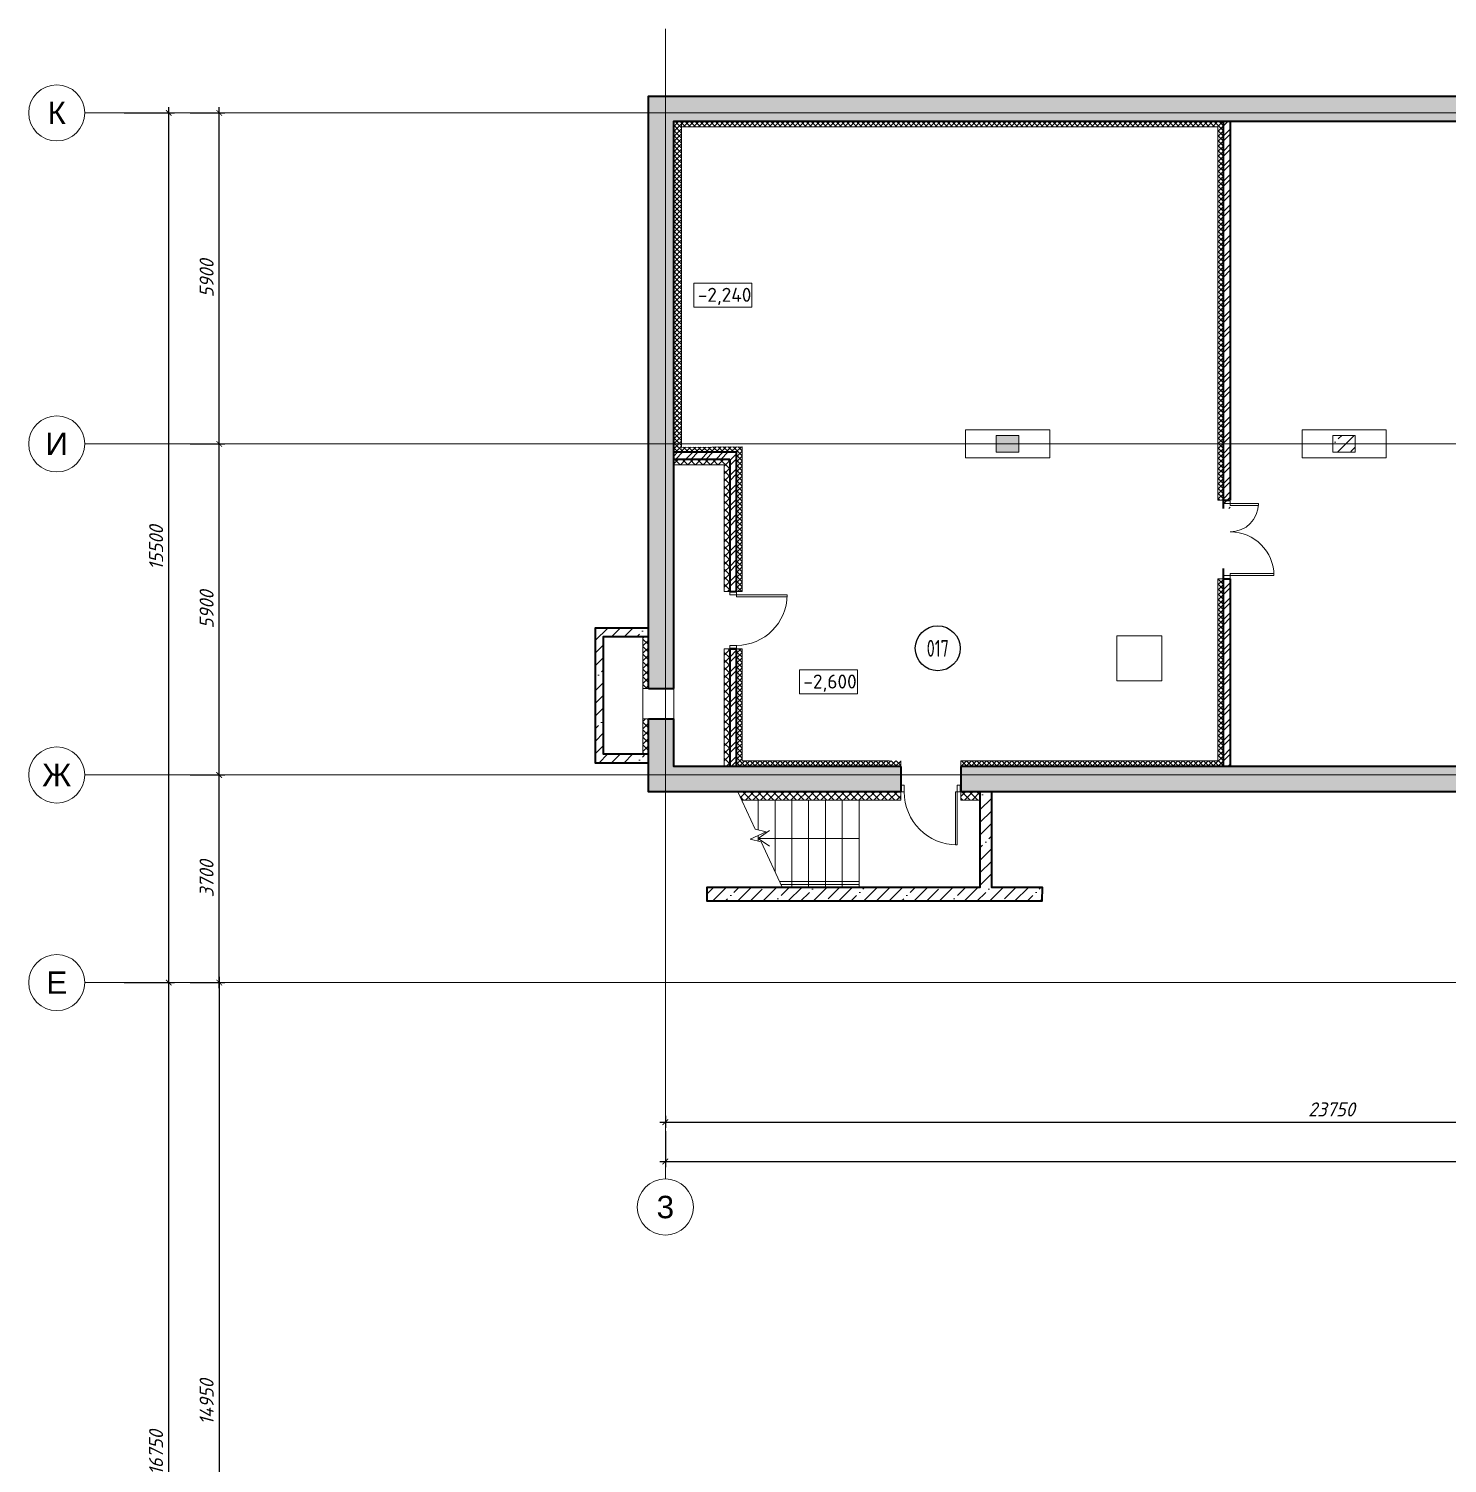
# Model space of a CAD drawing. Header units: millimetres. Extents: x 0 to 168960, y -92093 to 443706.
# Drawn here: x 844 to 26134, y 28086 to 53653 of the extents above; entities that cross this region are included whole.
import ezdxf
from ezdxf.enums import TextEntityAlignment as Align

# ---------------------------------------------------------------- set-up
doc = ezdxf.new("R2010")
doc.units = ezdxf.units.MM
for name, pattern in [('АР$0$01 Штриховая _2 мм_', [3, 2, -1]), ('АР$0$HIDDEN', [0.375, 0.25, -0.125]), ('АР$0$осевая', [50.8, 31.75, -6.35, 6.35, -6.35])]:
    doc.linetypes.add(name, pattern=pattern)
for name, color, linetype, lineweight in [('_0', 7, 'Continuous', 15), ('АР$0$АР_Двери', 8, 'Continuous', 9), ('АР$0$АР_Номер помещения', 7, 'Continuous', 25), ('АР$0$Основная ГКЛ', 8, 'Continuous', 9)]:
    doc.layers.add(name, color=color, linetype=linetype, lineweight=lineweight)
doc.styles.add('АР$0$ISOCPEUR', font='isocpeur.ttf', dxfattribs={"height": 175})
doc.styles.add('АР$0$Standard', font='arial.ttf')
doc.styles.add('АР$0$Текст_М100', font='GOST_Common Italic.ttf', dxfattribs={"height": 250})
doc.dimstyles.new('АР$0$Размеры_М100', dxfattribs={"dimtxt": 250, "dimasz": 100, "dimexe": 100, "dimexo": 100, "dimgap": 100, "dimtad": 1, "dimrnd": 5, "dimtxsty": 'АР$0$Текст_М100', "dimblk": 'АР$0$_ArchTick', "dimcen": 250, "dimdle": 100, "dimadec": 0, "dimazin": 2, "dimtfac": 1, "dimtmove": 1, "dimatfit": 3, "dimfxl": 1, "dimarcsym": 0})
pattern_1 = [(45, (0, 88380.8), (-67.35192, 67.35192), []), (135, (0, 88380.8), (-67.35192, -67.35192), [])]
pattern_2 = [(45, (0, 88380.8), (-224.5064, 224.5064), []), (45, (224.5, 88380.8), (-224.5064, 224.5064), [396.875, -79.375, 0, -79.375])]
pattern_3 = [(45, (1398.55, 88380.8), (-44.90128, 44.90128), []), (135, (1398.55, 88380.8), (-44.90128, -44.90128), [])]

# ---------------------------------------------------------------- blocks, each defined once
blk = doc.blocks.new('*U598')
at = {"layer": 'АР$0$АР_Двери'}
for points in [[(-50, 900), (-85, 900), (-85, 0), (-50, 0)], [(-50, 0), (0, 0), (0, -120), (-50, -120)], [(-950, 0), (-1000, 0), (-1000, -120), (-950, -120)]]:
    blk.add_lwpolyline(points, close=True, dxfattribs=at)
blk.add_arc((-50, 0), 900, 90, 180, dxfattribs=at)
at = {"layer": 'АР$0$Основная ГКЛ', "linetype": 'АР$0$HIDDEN', "ltscale": 5}
for p, q in [((10, 0), (10, -120)), ((-1010, -120), (-1010, 0))]:
    blk.add_line(p, q, dxfattribs=at)
blk = doc.blocks.new('*U675')
at = {"layer": 'АР$0$АР_Номер помещения'}
blk.add_circle((-21084, 9822), 400, dxfattribs=at)
at = {"style": 'АР$0$ISOCPEUR', "width": 0.7, "flags": 1}
blk.add_attdef('КАТЕГОРИЯ', (-499, -2092), '', height=250, dxfattribs=at)
at = {"layer": 'АР$0$АР_Номер помещения', "style": 'АР$0$ISOCPEUR', "width": 0.7}
blk.add_attdef('НОМЕР_ПОМЕЩЕНИЯ', text='', height=300, dxfattribs=at).set_placement((-21084, 9822), align=Align.MIDDLE_CENTER)
blk = doc.blocks.new('АР$0$_ArchTick')
at = {"color": 0, "linetype": 'ByBlock', "const_width": 0.15}
blk.add_lwpolyline([(-0.5, -0.5), (0.5, 0.5)], dxfattribs=at)
blk = doc.blocks.new('*D636')
at = {"layer": '_0', "color": 0, "lineweight": -2, "ltscale": 100, "transparency": 16777216}
for p, q in [((4241, 36553), (4241, 40453)), ((3722, 40353), (4341, 40353)), ((3722, 36653), (4341, 36653))]:
    blk.add_line(p, q, dxfattribs=at)
at = {"layer": 'Defpoints', "color": 0, "ltscale": 100, "transparency": 16777216}
for p in [(3622, 40353), (4241, 40353), (3622, 36653)]:
    blk.add_point(p, dxfattribs=at)
at = {"layer": '_0', "color": 0, "lineweight": -2, "ltscale": 100, "transparency": 16777216, "xscale": 100, "yscale": 100, "zscale": 100}
for p, rotation in [((4241, 40353), 90), ((4241, 36653), 270)]:
    blk.add_blockref('АР$0$_ArchTick', p, dxfattribs=dict(at, rotation=rotation))
at = {"layer": '_0', "color": 0, "ltscale": 100, "transparency": 16777216, "insert": (4015, 38503), "char_height": 250, "attachment_point": 5, "rotation": 90, "style": 'АР$0$Текст_М100'}
blk.add_mtext('3700', dxfattribs=at)
blk = doc.blocks.new('*D637')
at = {"layer": '_0', "color": 0, "lineweight": -2, "ltscale": 100, "transparency": 16777216}
for p, q in [((4241, 40253), (4241, 46353)), ((3722, 46253), (4341, 46253)), ((3722, 40353), (4341, 40353))]:
    blk.add_line(p, q, dxfattribs=at)
at = {"layer": 'Defpoints', "color": 0, "ltscale": 100, "transparency": 16777216}
for p in [(3622, 46253), (4241, 46253), (3622, 40353)]:
    blk.add_point(p, dxfattribs=at)
at = {"layer": '_0', "color": 0, "lineweight": -2, "ltscale": 100, "transparency": 16777216, "xscale": 100, "yscale": 100, "zscale": 100}
for p, rotation in [((4241, 46253), 90), ((4241, 40353), 270)]:
    blk.add_blockref('АР$0$_ArchTick', p, dxfattribs=dict(at, rotation=rotation))
at = {"layer": '_0', "color": 0, "ltscale": 100, "transparency": 16777216, "insert": (4016, 43303), "char_height": 250, "attachment_point": 5, "rotation": 90, "style": 'АР$0$Текст_М100'}
blk.add_mtext('5900', dxfattribs=at)
blk = doc.blocks.new('*D638')
at = {"layer": '_0', "color": 0, "lineweight": -2, "ltscale": 100, "transparency": 16777216}
for p, q in [((4241, 46153), (4241, 52253)), ((3722, 52153), (4341, 52153)), ((3722, 46253), (4341, 46253))]:
    blk.add_line(p, q, dxfattribs=at)
at = {"layer": 'Defpoints', "color": 0, "ltscale": 100, "transparency": 16777216}
for p in [(3622, 52153), (4241, 52153), (3622, 46253)]:
    blk.add_point(p, dxfattribs=at)
at = {"layer": '_0', "color": 0, "lineweight": -2, "ltscale": 100, "transparency": 16777216, "xscale": 100, "yscale": 100, "zscale": 100}
for p, rotation in [((4241, 52153), 90), ((4241, 46253), 270)]:
    blk.add_blockref('АР$0$_ArchTick', p, dxfattribs=dict(at, rotation=rotation))
at = {"layer": '_0', "color": 0, "ltscale": 100, "transparency": 16777216, "insert": (4016, 49203), "char_height": 250, "attachment_point": 5, "rotation": 90, "style": 'АР$0$Текст_М100'}
blk.add_mtext('5900', dxfattribs=at)
blk = doc.blocks.new('*D639')
at = {"layer": '_0', "color": 0, "lineweight": -2, "ltscale": 100, "transparency": 16777216}
for p, q in [((2544, 36653), (3441, 36653)), ((3341, 19803), (3341, 36753)), ((2544, 19903), (3441, 19903))]:
    blk.add_line(p, q, dxfattribs=at)
at = {"layer": 'Defpoints', "color": 0, "ltscale": 100, "transparency": 16777216}
for p in [(2444, 36653), (3341, 36653), (2444, 19903)]:
    blk.add_point(p, dxfattribs=at)
at = {"layer": '_0', "color": 0, "lineweight": -2, "ltscale": 100, "transparency": 16777216, "xscale": 100, "yscale": 100, "zscale": 100}
for p, rotation in [((3341, 36653), 90), ((3341, 19903), 270)]:
    blk.add_blockref('АР$0$_ArchTick', p, dxfattribs=dict(at, rotation=rotation))
at = {"layer": '_0', "color": 0, "ltscale": 100, "transparency": 16777216, "insert": (3115, 28278), "char_height": 250, "attachment_point": 5, "rotation": 90, "style": 'АР$0$Текст_М100'}
blk.add_mtext('16750', dxfattribs=at)
blk = doc.blocks.new('*D640')
at = {"layer": '_0', "color": 0, "lineweight": -2, "ltscale": 100, "transparency": 16777216}
for p, q in [((3341, 36553), (3341, 52253)), ((2544, 52153), (3441, 52153)), ((2544, 36653), (3441, 36653))]:
    blk.add_line(p, q, dxfattribs=at)
at = {"layer": 'Defpoints', "color": 0, "ltscale": 100, "transparency": 16777216}
for p in [(2444, 52153), (3341, 52153), (2444, 36653)]:
    blk.add_point(p, dxfattribs=at)
at = {"layer": '_0', "color": 0, "lineweight": -2, "ltscale": 100, "transparency": 16777216, "xscale": 100, "yscale": 100, "zscale": 100}
for p, rotation in [((3341, 52153), 90), ((3341, 36653), 270)]:
    blk.add_blockref('АР$0$_ArchTick', p, dxfattribs=dict(at, rotation=rotation))
at = {"layer": '_0', "color": 0, "ltscale": 100, "transparency": 16777216, "insert": (3116, 44403), "char_height": 250, "attachment_point": 5, "rotation": 90, "style": 'АР$0$Текст_М100'}
blk.add_mtext('15500', dxfattribs=at)
blk = doc.blocks.new('*D641')
at = {"layer": '_0', "color": 0, "lineweight": -2, "ltscale": 100, "transparency": 16777216}
for p, q in [((3822, 36653), (4341, 36653)), ((4241, 36753), (4241, 21603)), ((3903, 21703), (4341, 21703))]:
    blk.add_line(p, q, dxfattribs=at)
at = {"layer": 'Defpoints', "color": 0, "ltscale": 100, "transparency": 16777216}
for p in [(3722, 36653), (3803, 21703), (4241, 21703)]:
    blk.add_point(p, dxfattribs=at)
at = {"layer": '_0', "color": 0, "lineweight": -2, "ltscale": 100, "transparency": 16777216, "xscale": 100, "yscale": 100, "zscale": 100}
for p, rotation in [((4241, 36653), 90), ((4241, 21703), 270)]:
    blk.add_blockref('АР$0$_ArchTick', p, dxfattribs=dict(at, rotation=rotation))
at = {"layer": '_0', "color": 0, "ltscale": 100, "transparency": 16777216, "insert": (4016, 29178), "char_height": 250, "attachment_point": 5, "rotation": 90, "style": 'АР$0$Текст_М100'}
blk.add_mtext('14950', dxfattribs=at)
blk = doc.blocks.new('*D642')
at = {"layer": '_0', "color": 0, "lineweight": -2, "ltscale": 100, "transparency": 16777216}
for p, q in [((12194, 34005), (12194, 33366)), ((66194, 34005), (66194, 33366)), ((12094, 33466), (66294, 33466))]:
    blk.add_line(p, q, dxfattribs=at)
at = {"layer": 'Defpoints', "color": 0, "ltscale": 100, "transparency": 16777216}
for p in [(12194, 34105), (66194, 34105), (66194, 33466)]:
    blk.add_point(p, dxfattribs=at)
at = {"layer": '_0', "color": 0, "lineweight": -2, "ltscale": 100, "transparency": 16777216, "xscale": 100, "yscale": 100, "zscale": 100, "rotation": 180}
blk.add_blockref('АР$0$_ArchTick', (12194, 33466), dxfattribs=at)
at = {"layer": '_0', "color": 0, "lineweight": -2, "ltscale": 100, "transparency": 16777216, "xscale": 100, "yscale": 100, "zscale": 100}
blk.add_blockref('АР$0$_ArchTick', (66194, 33466), dxfattribs=at)
at = {"layer": '_0', "color": 0, "ltscale": 100, "transparency": 16777216, "insert": (39194, 33691), "char_height": 250, "attachment_point": 5, "style": 'АР$0$Текст_М100'}
blk.add_mtext('54000', dxfattribs=at)
blk = doc.blocks.new('*D643')
at = {"layer": '_0', "color": 0, "lineweight": -2, "ltscale": 100, "transparency": 16777216}
for p, q in [((12194, 34278), (12194, 34066)), ((35944, 34278), (35944, 34066)), ((12094, 34166), (36044, 34166))]:
    blk.add_line(p, q, dxfattribs=at)
at = {"layer": 'Defpoints', "color": 0, "ltscale": 100, "transparency": 16777216}
for p in [(12194, 34378), (35944, 34378), (35944, 34166)]:
    blk.add_point(p, dxfattribs=at)
at = {"layer": '_0', "color": 0, "lineweight": -2, "ltscale": 100, "transparency": 16777216, "xscale": 100, "yscale": 100, "zscale": 100, "rotation": 180}
blk.add_blockref('АР$0$_ArchTick', (12194, 34166), dxfattribs=at)
at = {"layer": '_0', "color": 0, "lineweight": -2, "ltscale": 100, "transparency": 16777216, "xscale": 100, "yscale": 100, "zscale": 100}
blk.add_blockref('АР$0$_ArchTick', (35944, 34166), dxfattribs=at)
at = {"layer": '_0', "color": 0, "ltscale": 100, "transparency": 16777216, "insert": (24069, 34393), "char_height": 250, "attachment_point": 5, "style": 'АР$0$Текст_М100'}
blk.add_mtext('23750', dxfattribs=at)
blk = doc.blocks.new('*U616')
at = {"layer": 'АР$0$АР_Двери'}
for points in [[(-50, 947), (-85, 947), (-85, 0), (-50, 0)], [(-50, 0), (0, 0), (0, -120), (-50, -120)], [(-997, 0), (-1047, 0), (-1047, -120), (-997, -120)]]:
    blk.add_lwpolyline(points, close=True, dxfattribs=at)
blk.add_arc((-50, 0), 947, 90, 180, dxfattribs=at)
at = {"layer": 'АР$0$Основная ГКЛ', "linetype": 'АР$0$HIDDEN', "ltscale": 5}
for p, q in [((10, 0), (10, -120)), ((-1057, -120), (-1057, 0))]:
    blk.add_line(p, q, dxfattribs=at)
blk = doc.blocks.new('*U621')
at = {"layer": 'АР$0$АР_Двери'}
for points in [[(50, 0), (0, 0), (0, 120), (50, 120)], [(50, -504), (85, -504), (85, 0), (50, 0)], [(1334, -780), (1299, -780), (1299, 0), (1334, 0)], [(1334, 0), (1384, 0), (1384, 120), (1334, 120)]]:
    blk.add_lwpolyline(points, close=True, dxfattribs=at)
for centre, radius, start, end in [((50, 0), 504, 270, 0), ((1334, 0), 780, 180, 270)]:
    blk.add_arc(centre, radius, start, end, dxfattribs=at)
at = {"layer": 'АР$0$Основная ГКЛ', "ltscale": 5}
for p, q in [((-10, 0), (-10, 120)), ((1394, 0), (1394, 120))]:
    blk.add_line(p, q, dxfattribs=at)

msp = doc.modelspace()

# ---------------------------------------------------------------- hatches: boundary and pattern name
at = {"layer": '_0'}
h = msp.add_hatch(dxfattribs=at)
h.set_pattern_fill('ANSI35', color=256, scale=50)
h.set_pattern_definition(pattern_2)
h.paths.add_polyline_path([(5193.71, 20203.426), (4893.71, 20203.426), (4893.71, 19903.426), (4893.71, 4703.426), (4893.71, 4203.426), (5193.71, 4203.426)])
h.paths.add_polyline_path([(5193.71, 4203.426), (4893.71, 4203.426), (4893.71, 3903.426), (5193.71, 3903.426)])
h.paths.add_polyline_path([(73493.71, 4203.426), (5193.71, 4203.426), (5193.71, 3903.426), (73493.71, 3903.426)])
h.paths.add_polyline_path([(22583.71, 6003.426), (22203.71, 6003.426), (22203.71, 4353.426), (22583.71, 4353.426)], flags=17)
h.paths.add_polyline_path([(22583.71, 10793.426), (22393.71, 10793.426), (5343.71, 10793.426), (5343.71, 10413.426), (22203.71, 10413.426), (22203.71, 7203.426), (22583.71, 7203.426)], flags=17)
h.paths.add_polyline_path([(11783.71, 14703.426), (11403.71, 14703.426), (11403.71, 10793.426), (11783.71, 10793.426)], flags=17)
h.paths.add_polyline_path([(56183.71, 6003.426), (55803.71, 6003.426), (55803.71, 4353.426), (56183.71, 4353.426)], flags=17)
h.paths.add_polyline_path([(56183.71, 10413.426), (57066.662, 10413.426), (57066.662, 10793.426), (55993.71, 10793.426), (55803.71, 10793.426), (55803.71, 10413.426), (55803.71, 6963.426), (56183.71, 6963.426)], flags=17)
h.paths.add_polyline_path([(71793.71, 10793.426), (58133.662, 10793.426), (58133.662, 10743.426), (58133.662, 10623.426), (58133.662, 10413.426), (71793.71, 10413.426)], flags=17)
h.paths.add_polyline_path([(66983.71, 14703.426), (66603.71, 14703.426), (66603.71, 10793.426), (66983.71, 10793.426)], flags=17)
h.paths.add_polyline_path([(73043.71, 10793.426), (72593.71, 10793.426), (72593.71, 10413.426), (73043.71, 10413.426)], flags=17)
h.paths.add_polyline_path([(66983.71, 19753.426), (66603.71, 19753.426), (66603.71, 16103.426), (66983.71, 16103.426)], flags=17)
h.paths.add_polyline_path([(70623.71, 20203.426), (69053.71, 20203.426), (53293.71, 20203.426), (53293.71, 22003.426), (52993.71, 22003.426), (48693.71, 22003.426), (48693.71, 20203.426), (42953.71, 20203.426), (42953.71, 23363.426), (42953.71, 23613.426), (42953.71, 24713.426), (42953.71, 24963.426), (41103.71, 24963.426), (40743.71, 24963.426), (40743.71, 23363.426), (41592.343, 23363.426), (41592.343, 23613.426), (41353.71, 23613.426), (41353.71, 24713.426), (42703.71, 24713.426), (42703.71, 23613.426), (42406.677, 23613.426), (42406.677, 23363.426), (42703.71, 23363.426), (42703.71, 20203.426), (42455.582, 20203.426), (42455.582, 19753.426), (48807.015, 19753.426), (49193.71, 19753.426), (49193.71, 21503.426), (52793.71, 21503.426), (52793.71, 19753.426), (53183.71, 19753.426), (70623.71, 19753.426)])
h.paths.add_polyline_path([(55993.71, 13703.426), (53183.71, 13703.426), (53183.71, 19753.426), (52793.71, 19753.426), (52793.71, 13503.426), (52793.71, 13313.426), (53183.71, 13313.426), (55993.71, 13313.426)], flags=17)
h.paths.add_polyline_path([(49193.71, 13693.426), (49193.71, 14093.426), (48807.015, 14093.426), (48807.015, 13693.426), (29583.71, 13693.426), (29583.71, 19753.426), (29193.71, 19753.426), (29193.71, 13313.426), (49193.71, 13313.426), (49193.71, 13543.426)], flags=17)
h.paths.add_polyline_path([(49193.71, 19753.426), (48807.015, 19753.426), (48807.015, 15497.592), (49193.71, 15497.592)], flags=17)
h.paths.add_polyline_path([(41435.582, 20203.426), (40743.71, 20203.426), (40743.71, 36353.426), (42743.71, 36353.426), (42743.71, 36653.426), (42743.71, 40053.426), (50435.161, 40053.426), (58693.231, 40053.426), (58693.231, 40503.426), (57623.426, 40503.426), (50435.161, 40503.426), (42443.71, 40503.426), (42253.71, 40503.426), (42193.71, 40503.426), (42193.71, 36803.426), (40133.71, 36803.426), (40133.71, 36353.426), (40408.71, 36353.426), (40408.71, 20203.426), (37643.71, 20203.426), (29693.71, 20203.426), (29693.71, 22003.426), (29393.71, 22003.426), (25093.71, 22003.426), (25093.71, 21703.426), (25093.71, 20203.426), (16358.71, 20203.426), (16358.71, 20193.426), (16258.71, 20193.426), (16258.71, 19753.426), (25593.71, 19753.426), (25593.71, 21503.426), (29193.71, 21503.426), (29193.71, 19753.426), (41435.582, 19753.426)])
h.paths.add_polyline_path([(25593.71, 19753.426), (25203.71, 19753.426), (25203.71, 13703.426), (22393.71, 13703.426), (22393.71, 13313.426), (25203.71, 13313.426), (25393.71, 13313.426), (25593.71, 13313.426), (25593.71, 13503.426)], flags=17)
h.paths.add_polyline_path([(17393.71, 13703.426), (16993.71, 13703.426), (16993.71, 13403.426), (17393.71, 13403.426)], flags=17)
h.paths.add_polyline_path([(24393.71, 10703.429), (23993.71, 10703.429), (23993.71, 10403.429), (24393.71, 10403.429)], flags=17)
h.paths.add_polyline_path([(30393.71, 10703.429), (29993.71, 10703.429), (29993.71, 10403.429), (30393.71, 10403.429)], flags=17)
h.paths.add_polyline_path([(36393.71, 10703.429), (35993.71, 10703.429), (35993.71, 10403.429), (36393.71, 10403.429)], flags=17)
h.paths.add_polyline_path([(42393.71, 10703.429), (41993.71, 10703.429), (41993.71, 10403.429), (42393.71, 10403.429)], flags=17)
h.paths.add_polyline_path([(48393.71, 10703.429), (47993.71, 10703.429), (47993.71, 10403.429), (48393.71, 10403.429)], flags=17)
h.paths.add_polyline_path([(54393.71, 10703.429), (53993.71, 10703.429), (53993.71, 10403.429), (54393.71, 10403.429)], flags=17)
h.paths.add_polyline_path([(61393.71, 13703.426), (60993.71, 13703.426), (60993.71, 13403.426), (61393.71, 13403.426)], flags=17)
h.paths.add_polyline_path([(37978.71, 36353.426), (38253.71, 36353.426), (38253.71, 36803.426), (36193.71, 36803.426), (36193.71, 40353.426), (36193.71, 40503.426), (31403.71, 40503.426), (31403.71, 40053.426), (31753.71, 40053.426), (35643.71, 40053.426), (35643.71, 36353.426), (35943.71, 36353.426), (37643.71, 36353.426), (37643.71, 20203.426), (37978.71, 20203.426)], flags=17)
h.paths.add_polyline_path([(31403.71, 40503.426), (17458.71, 40503.426), (17458.71, 40053.426), (17458.838, 40053.426), (17808.71, 40053.426), (31403.71, 40053.426)], flags=16)
h.paths.add_polyline_path([(36133.71, 43753.426), (35753.71, 43753.426), (35753.71, 40503.426), (36133.71, 40503.426)], flags=17)
h.paths.add_polyline_path([(36133.71, 47953.426), (35753.71, 47953.426), (35753.71, 45353.426), (36133.71, 45353.426)], flags=17)
h.paths.add_polyline_path([(30493.71, 46403.426), (30093.71, 46403.426), (30093.71, 46103.426), (30493.71, 46103.426)], flags=17)
h.paths.add_polyline_path([(18493.71, 46403.426), (18093.71, 46403.426), (18093.71, 46103.426), (18493.71, 46103.426)], flags=17)
h.paths.add_polyline_path([(16391.881, 40503.426), (13463.71, 40503.426), (12343.71, 40503.426), (12343.71, 41355.907), (11893.71, 41355.907), (11893.71, 40721.238), (11893.71, 40571.238), (11893.71, 40053.426), (12193.71, 40053.426), (16391.881, 40053.426)])
h.paths.add_polyline_path([(36133.71, 52003.426), (35753.71, 52003.426), (35753.71, 48753.426), (36133.71, 48753.426)], flags=17)
h.paths.add_polyline_path([(42633.71, 52003.426), (42253.71, 52003.426), (42253.71, 48753.426), (42253.71, 45045.985), (42633.71, 45045.985)], flags=17)
h.paths.add_polyline_path([(42633.71, 44045.985), (42443.71, 44045.985), (42253.71, 44045.985), (42253.71, 40795.985), (42253.71, 40503.426), (42443.71, 40503.426), (42633.71, 40503.426)], flags=17)
h.paths.add_polyline_path([(60293.71, 52003.426), (59893.71, 52003.426), (59893.71, 46403.426), (60293.71, 46403.426)], flags=17)
h.paths.add_polyline_path([(60293.71, 46403.426), (59893.71, 46403.426), (59893.71, 46103.426), (60293.71, 46103.426)], flags=17)
h.paths.add_polyline_path([(60293.71, 46103.426), (59893.71, 46103.426), (59893.71, 46053.426), (60293.71, 46053.426)], flags=17)
h.paths.add_polyline_path([(60293.71, 44273.426), (59893.71, 44273.426), (59893.71, 42073.426), (60293.71, 42073.426)], flags=17)
h.paths.add_polyline_path([(62000.231, 40503.426), (59760.231, 40503.426), (59760.231, 40053.426), (62000.231, 40053.426), (62000.231, 40102.684)])
h.paths.add_polyline_path([(63573.71, 40763.426), (63193.71, 40763.426), (63193.71, 40503.426), (63573.71, 40503.426)], flags=17)
h.paths.add_polyline_path([(63573.71, 44673.854), (63193.71, 44673.854), (63193.71, 41683.426), (63573.71, 41683.426)], flags=17)
h.paths.add_polyline_path([(31404.479, 52003.426), (31404.479, 52453.426), (11893.71, 52453.426), (11893.71, 52153.426), (11893.71, 41895.907), (12343.71, 41895.907), (12343.71, 52003.426)])
h.paths.add_polyline_path([(31404.479, 52453.426), (31404.479, 52003.426), (66043.71, 52003.426), (66043.71, 50094.322), (66043.71, 46443.426), (63193.71, 46443.426), (63193.71, 45740.426), (63573.71, 45740.426), (63573.71, 46063.426), (66043.71, 46063.426), (66043.71, 40503.426), (65003.71, 40503.426), (64623.71, 40503.426), (63573.71, 40503.426), (63067.231, 40503.426), (63067.231, 40053.426), (66493.71, 40053.426), (66493.71, 48094.786), (66493.71, 52453.426)])
h.paths.add_polyline_path([(73043.71, 14698.434), (73493.71, 14698.434), (73493.71, 20203.426), (73193.71, 20203.426), (70623.71, 20203.426), (70623.71, 19753.426), (73043.71, 19753.426)])
h.paths.add_polyline_path([(73493.71, 14698.434), (73043.71, 14698.434), (73043.71, 4353.426), (5343.71, 4353.426), (5343.71, 10913.426), (5343.71, 11293.426), (5343.71, 19753.426), (11403.71, 19753.426), (11403.71, 16107.295), (11783.71, 16107.295), (11783.71, 19753.426), (15258.71, 19753.426), (15258.71, 20193.426), (15158.71, 20193.426), (5193.71, 20203.133), (5193.71, 4203.426), (73493.71, 4203.426)])
h = msp.add_hatch(dxfattribs=at)
h.set_pattern_fill('ANSI37', color=256, scale=20)
h.set_pattern_definition(pattern_3)
h.paths.add_polyline_path([(18944.036, 52003.426), (13463.71, 52003.426), (12343.71, 52003.426), (12343.71, 46103.426), (13463.71, 46103.426), (13463.71, 43623.552), (13563.71, 43623.552), (13563.71, 46203.426), (12481.517, 46192.372), (12481.517, 51903.426), (13563.71, 51903.426), (18944.036, 51903.426)])
h.paths.add_polyline_path([(19692.257, 52003.426), (18944.036, 52003.426), (18944.036, 51903.426), (19692.257, 51903.426)])
h.paths.add_polyline_path([(20444.036, 52003.426), (19692.257, 52003.426), (19692.257, 51903.426), (20444.036, 51903.426)])
h.paths.add_polyline_path([(19692.257, 40603.426), (17458.71, 40603.426), (17458.71, 40503.426), (19692.257, 40503.426)])
h.paths.add_polyline_path([(16391.881, 40603.426), (13563.71, 40603.426), (13563.71, 42603.552), (13463.71, 42603.552), (13463.71, 40503.426), (16391.881, 40503.426)])
h.paths.add_polyline_path([(22143.817, 43846.155), (22043.817, 43846.155), (22043.817, 40603.426), (19692.257, 40603.426), (19692.257, 40503.426), (22143.817, 40503.426)])
h = msp.add_hatch(dxfattribs=at)
h.set_pattern_fill('ANSI37', color=256, scale=20)
h.set_pattern_definition(pattern_3)
h.paths.add_polyline_path([(22143.817, 52003.426), (20444.036, 52003.426), (20444.036, 51903.426), (22043.817, 51903.426), (22043.817, 45250.024), (22143.817, 45250.024)])
h = msp.add_hatch(dxfattribs=at)
h.set_pattern_fill('ANSI32', color=256, scale=20)
h.set_pattern_definition([(45, (1398.55, 88380.8), (-134.70384, 134.70384), []), (45, (1488.35, 88380.8), (-134.70384, 134.70384), [])])
h.paths.add_polyline_path([(22263.817, 52003.426), (22143.817, 52003.426), (22143.817, 45100.426), (22263.817, 45100.426)])
h.paths.add_polyline_path([(22263.817, 43846.155), (22143.817, 43846.155), (22143.817, 40503.426), (22263.817, 40503.426)])
h = msp.add_hatch(dxfattribs=at)
h.set_pattern_fill('ANSI35', color=256, scale=50)
h.set_pattern_definition(pattern_2)
h.paths.add_polyline_path([(24493.71, 46403.426), (24093.71, 46403.426), (24093.71, 46253.426), (24493.71, 46253.426)])
h.paths.add_polyline_path([(24493.71, 46253.426), (24093.71, 46253.426), (24093.71, 46103.426), (24493.71, 46103.426)])
h = msp.add_hatch(dxfattribs=at)
h.set_pattern_fill('ANSI32', color=256, scale=20)
h.set_pattern_definition([(45, (0, 88380.8), (-134.70384, 134.70384), []), (45, (89.8, 88380.8), (-134.70384, 134.70384), [])])
h.paths.add_polyline_path([(13463.71, 46103.426), (12343.71, 46103.426), (12343.71, 45983.426), (13343.71, 45983.426), (13343.71, 43623.552), (13463.71, 43623.552)])
h.paths.add_polyline_path([(13463.71, 42603.552), (13343.71, 42603.552), (13343.71, 40503.426), (13463.71, 40503.426)])
at = {"layer": '_0', "ltscale": 0.1}
h = msp.add_hatch(dxfattribs=at)
h.set_pattern_fill('ANSI37', color=256, scale=30)
h.set_pattern_definition(pattern_1)
h.paths.add_polyline_path([(13343.71, 42603.552), (13243.71, 42603.552), (13243.71, 40503.426), (13343.71, 40503.426)])
h.paths.add_polyline_path([(13343.71, 45983.426), (12343.71, 45983.426), (12343.71, 45883.426), (13243.71, 45883.426), (13243.71, 43623.552), (13343.71, 43623.552)])
at = {"layer": '_0'}
h = msp.add_hatch(dxfattribs=at)
h.set_pattern_fill('ANSI35', color=256, scale=50)
h.set_pattern_definition(pattern_2)
h.paths.add_polyline_path([(11893.71, 42971.238), (10943.71, 42971.238), (10943.71, 40571.238), (11893.71, 40571.238), (11893.71, 40721.238), (11793.71, 40721.238), (11093.71, 40721.238), (11093.71, 42821.238), (11893.71, 42821.238)])
at = {"layer": '_0', "ltscale": 0.1}
h = msp.add_hatch(dxfattribs=at)
h.set_pattern_fill('ANSI37', color=256, scale=30)
h.set_pattern_definition(pattern_1)
h.paths.add_polyline_path([(11793.71, 41895.907), (11893.71, 41895.907), (11893.71, 42821.238), (11793.71, 42821.238)])
h.paths.add_polyline_path([(11893.71, 41355.907), (11793.71, 41355.907), (11793.71, 40721.238), (11893.71, 40721.238)])
at = {"layer": '_0'}
h = msp.add_hatch(dxfattribs=at)
h.set_pattern_fill('ANSI35', color=256, scale=50)
h.set_pattern_definition(pattern_2)
h.paths.add_polyline_path([(18293.71, 38353.006), (18008.71, 38353.006), (18008.71, 40053.426), (17808.71, 40053.426), (17808.71, 39953.426), (17808.71, 38353.006), (12939.479, 38353.006), (12939.479, 38103.006), (18293.71, 38103.006)])
at = {"layer": '_0', "ltscale": 0.1}
h = msp.add_hatch(dxfattribs=at)
h.set_pattern_fill('ANSI37', color=256, scale=30)
h.set_pattern_definition(pattern_1)
h.paths.add_polyline_path([(16391.881, 39902.835), (16391.881, 40052.835), (13485.075, 40053.244), (13554.937, 39903.426)])
h.paths.add_polyline_path([(17458.838, 40053.426), (17458.838, 39903.426), (17808.71, 39903.426), (17808.71, 40053.426)])
at = {"layer": '_0'}
h = msp.add_hatch(dxfattribs=at)
h.set_pattern_fill('ANSI35', color=256, scale=50)
h.set_pattern_definition(pattern_2)
h.paths.add_polyline_path([(18908.71, 38353.006), (18293.71, 38353.006), (18293.71, 38103.006), (18907.692, 38103.006)])

# ---------------------------------------------------------------- linework, layer by layer
at = {"layer": '_0', "linetype": 'АР$0$осевая', "ltscale": 0.3}
for p, q in [((12193.71, 33153.426), (12193.71, 53653.426)), ((1843.71, 52153.426), (70093.71, 52153.426)), ((1843.71, 46253.426), (70093.71, 46253.426)), ((1843.71, 40353.426), (70093.71, 40353.426)), ((1843.71, 36653.426), (70093.71, 36653.426))]:
    msp.add_line(p, q, dxfattribs=at)
at = {"layer": '_0', "lineweight": 35}
for p, q in [((36193.71, 40503.426), (17458.71, 40503.426)), ((35643.71, 40053.426), (17458.71, 40053.426))]:
    msp.add_line(p, q, dxfattribs=at)
at = {"layer": '_0'}
for p, q in [((15648.71, 39903.426), (13554.937, 39903.426)), ((13848.71, 39373.878), (13848.71, 39903.426)), ((14148.71, 38630.076), (14148.71, 39903.426)), ((14448.71, 38353.006), (14448.71, 39903.426)), ((14748.71, 38353.006), (14748.71, 39903.426)), ((15048.71, 38353.006), (15048.71, 39903.426)), ((15348.71, 38353.006), (15348.71, 39903.426)), ((15648.71, 38353.006), (15648.71, 39903.426)), ((13848.71, 39172.978), (13848.71, 39273.428))]:
    msp.add_line(p, q, dxfattribs=at)
at = {"layer": '_0', "ltscale": 0.1}
for q in [(14051.833, 39361.313), (14051.833, 39085.54)]:
    msp.add_line((13848.71, 39223.427), q, dxfattribs=at)
at = {"layer": '_0', "lineweight": 35}
for points in [[(11893.71, 41895.907), (11893.71, 52453.426), (66493.71, 52453.426)], [(12343.71, 41895.907), (12343.71, 52003.426), (66043.71, 52003.426)], [(22143.817, 45100.426), (22143.817, 52003.426)], [(22263.817, 52003.426), (22263.817, 45250.024)], [(13463.71, 43623.552), (13463.71, 46103.426), (12343.71, 46103.426)], [(12343.71, 45983.426), (13343.71, 45983.426)], [(13343.71, 45983.426), (13343.71, 43623.552)], [(22143.817, 45250.024), (22263.817, 45250.024)], [(22143.817, 40503.426), (22143.817, 44033.426)], [(22143.817, 43846.155), (22263.817, 43846.155)], [(22263.817, 43846.155), (22263.817, 40503.426)], [(13343.71, 43623.552), (13463.71, 43623.552)], [(11893.71, 42971.238), (10943.71, 42971.238), (10943.71, 40571.238), (11893.71, 40571.238)], [(11893.71, 40721.238), (11093.71, 40721.238), (11093.71, 42821.238), (11893.71, 42821.238)], [(13343.71, 42603.552), (13463.71, 42603.552)], [(13343.71, 42603.552), (13343.71, 40503.426)], [(13463.71, 40503.426), (13463.71, 42603.552)], [(11893.71, 41895.907), (12343.71, 41895.907)], [(16391.881, 40052.835), (12193.71, 40053.426), (11893.71, 40053.426), (11893.71, 41355.907)], [(11893.71, 41355.907), (12343.71, 41355.907)], [(16391.881, 40503.426), (12343.71, 40503.426), (12343.71, 41355.907)], [(16391.881, 40503.426), (16391.881, 40053.426)], [(17458.71, 40503.426), (17458.71, 40053.426)], [(18008.71, 40053.426), (18008.71, 38353.006), (18908.71, 38353.006), (18907.692, 38103.006), (12939.479, 38103.006), (12939.479, 38353.006), (17808.71, 38353.006), (17808.71, 40053.426)]]:
    msp.add_lwpolyline(points, dxfattribs=at)
at = {"layer": '_0'}
for points in [[(13463.71, 43623.552), (13463.71, 46103.426), (12343.71, 46103.426), (12343.71, 52003.426), (22143.817, 52003.426), (22143.817, 45100.426)], [(13563.71, 43623.552), (13563.71, 46203.426), (12481.517, 46192.372), (12481.517, 51903.426), (22043.817, 51903.426)], [(22043.817, 45250.024), (22043.817, 51903.426)], [(22043.817, 46003.426), (22043.817, 45250.024)], [(22143.817, 45250.024), (22043.817, 45250.024)], [(22143.817, 44033.426), (22143.817, 40503.426), (18857.257, 40503.426)], [(22043.817, 43846.155), (22043.817, 40603.426), (17458.71, 40603.426)], [(22143.817, 43846.155), (22043.817, 43846.155)], [(13463.71, 43623.552), (13563.71, 43623.552)], [(20243.481, 42030.815), (21043.481, 42030.815), (21043.481, 42830.815), (20243.481, 42830.815), (20243.481, 42030.815)], [(16391.881, 40503.426), (13463.71, 40503.426), (13463.71, 42603.552)], [(13463.71, 42603.552), (13563.71, 42603.552)], [(16191.71, 40603.426), (13563.71, 40603.426), (13563.71, 42603.552)], [(11793.71, 41895.907), (11793.71, 41355.907)], [(12343.71, 41895.907), (12343.71, 41355.907)], [(16391.881, 40503.426), (16391.881, 40603.426)], [(17458.71, 40503.426), (17458.71, 40603.426)], [(13484.991, 40053.426), (13795.882, 39386.716), (13990.32, 39339.462), (13707.099, 39207.394), (13901.537, 39160.139), (14277.909, 38353.006)], [(15648.71, 39223.427), (13848.71, 39223.427)], [(14231.278, 38453.006), (15648.71, 38453.006)], [(15648.71, 38403.006), (14254.594, 38403.006)]]:
    msp.add_lwpolyline(points, dxfattribs=at)
at = {"layer": '_0', "linetype": 'АР$0$01 Штриховая _2 мм_'}
msp.add_lwpolyline([(12481.517, 46103.426), (12481.517, 52003.426)], dxfattribs=at)
at = {"layer": '_0'}
for points in [[(12702.333, 48690.961), (13738.248, 48690.961), (13738.248, 49118.729), (12702.333, 49118.729)], [(19045.488, 46503.426), (17545.488, 46503.426), (17545.488, 46003.426), (19045.488, 46003.426)], [(18093.71, 46403.426), (18493.71, 46403.426), (18493.71, 46103.426), (18093.71, 46103.426)], [(25045.488, 46503.426), (23545.488, 46503.426), (23545.488, 46003.426), (25045.488, 46003.426)], [(24093.71, 46403.426), (24493.71, 46403.426), (24493.71, 46103.426), (24093.71, 46103.426)], [(14585.211, 41798.765), (15621.126, 41798.765), (15621.126, 42226.533), (14585.211, 42226.533)]]:
    msp.add_lwpolyline(points, close=True, dxfattribs=at)
at = {"layer": '_0', "ltscale": 0.1}
for points in [[(13343.71, 43623.552), (13243.71, 43623.552), (13243.71, 45883.426), (12343.71, 45883.426), (12343.71, 45983.426), (13343.71, 45983.426), (13343.71, 43623.552)], [(11893.71, 42821.238), (11793.71, 42821.238), (11793.71, 41895.907), (11893.71, 41895.907)], [(13343.71, 40503.426), (13243.71, 40503.426), (13243.71, 42603.552), (13343.71, 42603.552)], [(11893.71, 41355.907), (11793.71, 41355.907), (11793.71, 40721.238), (11893.71, 40721.238), (11893.71, 41355.907)], [(13484.991, 40053.426), (13554.937, 39903.426), (16391.881, 39902.835), (16391.881, 40052.835), (15808.838, 40053.426)], [(17458.838, 40053.426), (17458.838, 39903.426), (17808.71, 39903.426), (17808.71, 40053.426), (17458.838, 40053.426)], [(15329.479, 38103.006), (12939.479, 38103.006), (12939.479, 38353.006), (15329.479, 38353.006)]]:
    msp.add_lwpolyline(points, dxfattribs=at)
at = {"layer": '_0', "ltscale": 100}
for centre in [(1343.71, 52153.426), (1343.71, 46253.426), (1343.71, 40353.426), (1343.71, 36653.426), (12193.71, 32653.426)]:
    msp.add_circle(centre, 500, dxfattribs=at)

# ---------------------------------------------------------------- block references
at = {"layer": '_0', "linetype": 'ByBlock', "xscale": -1, "rotation": 90}
msp.add_blockref('*U621', (22263.817, 45240.024), dxfattribs=at)
at = {"layer": '_0', "linetype": 'Continuous', "ltscale": 2, "xscale": -1}
for name, p, rotation in [('*U598', (13463.71, 43613.552), 270), ('*U616', (17448.838, 40053.426), 180)]:
    msp.add_blockref(name, p, dxfattribs=dict(at, rotation=rotation))
at = {"layer": '_0'}
ref = msp.add_blockref('*U675', (38134.416, 32788.513), dxfattribs=at)
ref.add_attrib('НОМЕР_ПОМЕЩЕНИЯ', '017', dxfattribs={"layer": 'АР$0$АР_Номер помещения', "height": 300, "style": 'АР$0$ISOCPEUR', "width": 0.7}).set_placement((17050.701, 42610.785), align=Align.MIDDLE_CENTER)

# ---------------------------------------------------------------- texts
at = {"layer": '_0', "ltscale": 100, "style": 'АР$0$Standard'}
for s, p in [('К', (1343.71, 52153.426)), ('И', (1343.71, 46253.426)), ('Ж', (1343.71, 40353.426)), ('Е', (1343.71, 36653.426)), ('3', (12193.71, 32653.426))]:
    msp.add_text(s, height=400, dxfattribs=at).set_placement(p, align=Align.MIDDLE_CENTER)
at = {"layer": '_0', "ltscale": 0.1, "char_height": 250, "attachment_point": 1, "style": 'АР$0$Standard'}
for s, insert in [('{\\fISOCPEUR|b0|i0|c0|p34;-2\\fISOCPEUR|b0|i0|c204|p34;,240}', (12772.046, 49035.793)), ('{\\fISOCPEUR|b0|i0|c0|p34;-2\\fISOCPEUR|b0|i0|c204|p34;,\\fISOCPEUR|b0|i0|c0|p34;600}', (14654.924, 42143.597))]:
    msp.add_mtext_dynamic_manual_height_columns(s, width=1372.16675, gutter_width=12.5, heights=[0], dxfattribs=dict(at, insert=insert))

# ---------------------------------------------------------------- dimensions: what is measured, and where the dimension line sits
at = {"layer": '_0', "ltscale": 100}
for base, p1, p2, picture, middle in [((3341.377, 52153.426), (2443.71, 36653.426), (2443.71, 52153.426), '*D640', (3116.377, 44403.426)), ((4241.381, 52153.426), (3621.674, 46253.426), (3621.674, 52153.426), '*D638', (4016.381, 49203.426)), ((4241.381, 46253.426), (3621.674, 40353.426), (3621.674, 46253.426), '*D637', (4016.381, 43303.426)), ((4241.381, 40353.426), (3621.674, 36653.426), (3621.674, 40353.426), '*D636', (4014.771, 38503.426)), ((3341.377, 36653.426), (2443.71, 19903.426), (2443.71, 36653.426), '*D639', (3114.767, 28278.426)), ((4241.381, 21703.426), (3721.674, 36653.426), (3803.335, 21703.426), '*D641', (4016.381, 29178.426))]:
    dim = msp.add_linear_dim(base=base, p1=p1, p2=p2, angle=90, dimstyle='АР$0$Размеры_М100', dxfattribs=at)
    dim.commit()
    dim.dimension.update_dxf_attribs({"geometry": picture, "text_midpoint": middle})
for base, p1, p2, picture, middle in [((35943.71, 34166.434), (12193.71, 34377.926), (35943.71, 34377.926), '*D643', (24068.71, 34393.044)), ((66193.71, 33466.434), (12193.71, 34105.248), (66193.71, 34105.248), '*D642', (39193.71, 33691.434))]:
    dim = msp.add_linear_dim(base=base, p1=p1, p2=p2, dimstyle='АР$0$Размеры_М100', dxfattribs=at)
    dim.commit()
    dim.dimension.update_dxf_attribs({"geometry": picture, "text_midpoint": middle})

doc.saveas('drawing.dxf')
